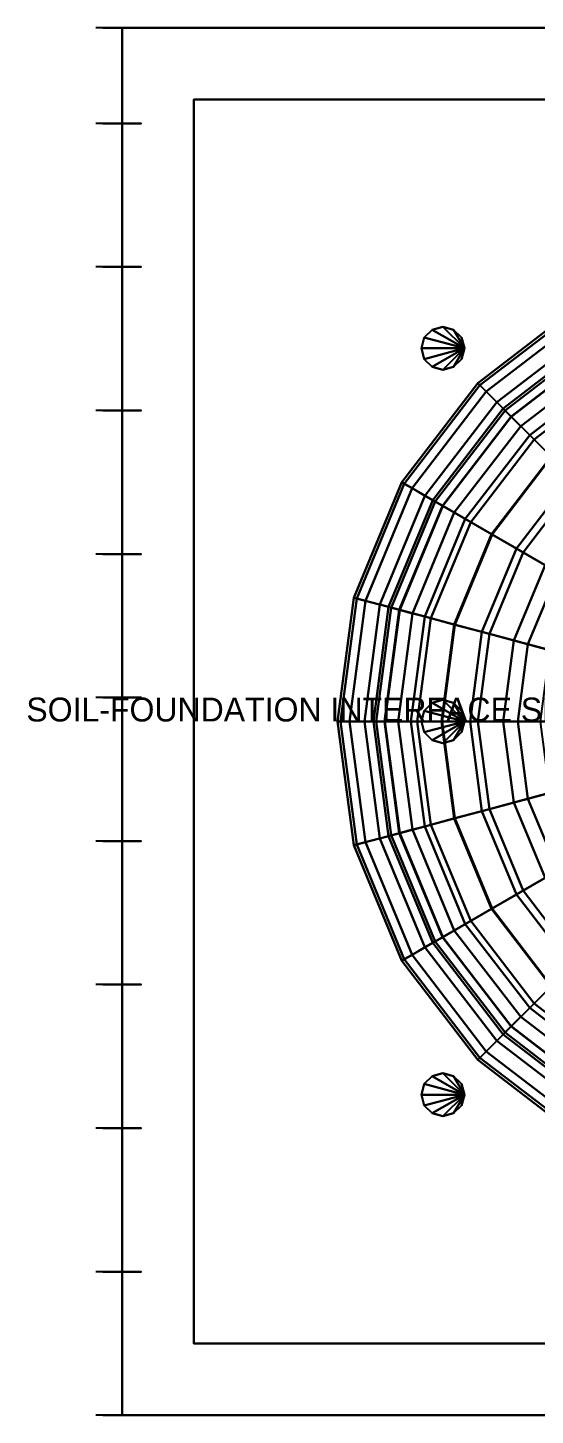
# Model space of a CAD drawing. Header units: metres. Extents: x -32.9 to 61.6, y -29 to 29.
# Drawn here: x -32.9 to -11.7, y -29 to 29 of the extents above; entities that cross this region are included whole.
import ezdxf

# ---------------------------------------------------------------- set-up
doc = ezdxf.new("R2010")
doc.units = ezdxf.units.M
for name, color, linetype in [('BASE_SLAB', 252, 'Continuous'), ('COLUMNS', 1, 'Continuous'), ('CYL_WALL', 4, 'Continuous'), ('DOME', 5, 'Continuous'), ('LABELS', 7, 'Continuous'), ('RAFT', 253, 'Continuous'), ('SPRINGS', 3, 'Continuous'), ('SUPPORTS', 6, 'Continuous')]:
    doc.layers.add(name, color=color, linetype=linetype)

msp = doc.modelspace()

# ---------------------------------------------------------------- linework, layer by layer
at = {"layer": 'BASE_SLAB'}
for points in [[(-26, -26, -1.5), (26, -26, -1.5), (26, 26, -1.5), (-26, 26, -1.5)], [(-26, -26), (26, -26), (26, 26), (-26, 26)], [(26, 26, -1.5), (-26, 26, -1.5), (-26, 26), (26, 26)], [(-26, -26, -1.5), (-26, 26, -1.5), (-26, 26), (-26, -26)], [(-26, -26, -1.5), (26, -26, -1.5), (26, -26), (-26, -26)]]:
    msp.add_3dface(points, dxfattribs=at)
at = {"layer": 'COLUMNS'}
for points in [[(-16.05, 16.379, -3.5), (-16.379, 16.05, -3.5), (-16.379, 16.05, -1.5), (-16.05, 16.379, -1.5)], [(-14.7, 15.6, -3.5), (-16.05, 16.379, -3.5), (-16.379, 16.05, -3.5)], [(-14.7, 15.6, -1.5), (-16.05, 16.379, -1.5), (-16.379, 16.05, -1.5)], [(-15.6, 16.5, -3.5), (-16.05, 16.379, -3.5), (-16.05, 16.379, -1.5), (-15.6, 16.5, -1.5)], [(-14.7, 15.6, -3.5), (-15.6, 16.5, -3.5), (-16.05, 16.379, -3.5)], [(-14.7, 15.6, -1.5), (-15.6, 16.5, -1.5), (-16.05, 16.379, -1.5)], [(-15.15, 16.379, -3.5), (-15.6, 16.5, -3.5), (-15.6, 16.5, -1.5), (-15.15, 16.379, -1.5)], [(-14.7, 15.6, -3.5), (-15.15, 16.379, -3.5), (-15.6, 16.5, -3.5)], [(-14.7, 15.6, -1.5), (-15.15, 16.379, -1.5), (-15.6, 16.5, -1.5)], [(-14.821, 16.05, -3.5), (-15.15, 16.379, -3.5), (-15.15, 16.379, -1.5), (-14.821, 16.05, -1.5)], [(-14.7, 15.6, -3.5), (-14.821, 16.05, -3.5), (-15.15, 16.379, -3.5)], [(-14.7, 15.6, -1.5), (-14.821, 16.05, -1.5), (-15.15, 16.379, -1.5)], [(-16.379, 16.05, -3.5), (-16.5, 15.6, -3.5), (-16.5, 15.6, -1.5), (-16.379, 16.05, -1.5)], [(-14.7, 15.6, -3.5), (-16.379, 16.05, -3.5), (-16.5, 15.6, -3.5)], [(-14.7, 15.6, -1.5), (-16.379, 16.05, -1.5), (-16.5, 15.6, -1.5)], [(-14.7, 15.6, -3.5), (-14.821, 16.05, -3.5), (-14.821, 16.05, -1.5), (-14.7, 15.6, -1.5)], [(-16.5, 15.6, -3.5), (-16.379, 15.15, -3.5), (-16.379, 15.15, -1.5), (-16.5, 15.6, -1.5)], [(-14.7, 15.6, -3.5), (-16.5, 15.6, -3.5), (-16.379, 15.15, -3.5)], [(-14.7, 15.6, -1.5), (-16.5, 15.6, -1.5), (-16.379, 15.15, -1.5)], [(-14.7, 15.6, -3.5), (-16.379, 15.15, -3.5), (-16.05, 14.821, -3.5)], [(-14.7, 15.6, -1.5), (-16.379, 15.15, -1.5), (-16.05, 14.821, -1.5)], [(-16.379, 15.15, -3.5), (-16.05, 14.821, -3.5), (-16.05, 14.821, -1.5), (-16.379, 15.15, -1.5)], [(-14.7, 15.6, -3.5), (-16.05, 14.821, -3.5), (-15.6, 14.7, -3.5)], [(-14.7, 15.6, -1.5), (-16.05, 14.821, -1.5), (-15.6, 14.7, -1.5)], [(-14.7, 15.6, -3.5), (-15.6, 14.7, -3.5), (-15.15, 14.821, -3.5)], [(-14.7, 15.6, -1.5), (-15.6, 14.7, -1.5), (-15.15, 14.821, -1.5)], [(-14.7, 15.6, -3.5), (-15.15, 14.821, -3.5), (-14.821, 15.15, -3.5)], [(-14.7, 15.6, -1.5), (-15.15, 14.821, -1.5), (-14.821, 15.15, -1.5)], [(-15.15, 14.821, -3.5), (-14.821, 15.15, -3.5), (-14.821, 15.15, -1.5), (-15.15, 14.821, -1.5)], [(-14.821, 15.15, -3.5), (-14.7, 15.6, -3.5), (-14.7, 15.6, -1.5), (-14.821, 15.15, -1.5)], [(-16.05, 14.821, -3.5), (-15.6, 14.7, -3.5), (-15.6, 14.7, -1.5), (-16.05, 14.821, -1.5)], [(-15.6, 14.7, -3.5), (-15.15, 14.821, -3.5), (-15.15, 14.821, -1.5), (-15.6, 14.7, -1.5)], [(-16.05, 0.779, -3.5), (-16.379, 0.45, -3.5), (-16.379, 0.45, -1.5), (-16.05, 0.779, -1.5)], [(-14.7, 0, -3.5), (-16.05, 0.779, -3.5), (-16.379, 0.45, -3.5)], [(-14.7, 0, -1.5), (-16.05, 0.779, -1.5), (-16.379, 0.45, -1.5)], [(-15.6, 0.9, -3.5), (-16.05, 0.779, -3.5), (-16.05, 0.779, -1.5), (-15.6, 0.9, -1.5)], [(-14.7, 0, -3.5), (-15.6, 0.9, -3.5), (-16.05, 0.779, -3.5)], [(-14.7, 0, -1.5), (-15.6, 0.9, -1.5), (-16.05, 0.779, -1.5)], [(-15.15, 0.779, -3.5), (-15.6, 0.9, -3.5), (-15.6, 0.9, -1.5), (-15.15, 0.779, -1.5)], [(-14.7, 0, -3.5), (-15.15, 0.779, -3.5), (-15.6, 0.9, -3.5)], [(-14.7, 0, -1.5), (-15.15, 0.779, -1.5), (-15.6, 0.9, -1.5)], [(-14.821, 0.45, -3.5), (-15.15, 0.779, -3.5), (-15.15, 0.779, -1.5), (-14.821, 0.45, -1.5)], [(-14.7, 0, -3.5), (-14.821, 0.45, -3.5), (-15.15, 0.779, -3.5)], [(-14.7, 0, -1.5), (-14.821, 0.45, -1.5), (-15.15, 0.779, -1.5)], [(-16.379, 0.45, -3.5), (-16.5, 0, -3.5), (-16.5, 0, -1.5), (-16.379, 0.45, -1.5)], [(-14.7, 0, -3.5), (-16.379, 0.45, -3.5), (-16.5, 0, -3.5)], [(-14.7, 0, -1.5), (-16.379, 0.45, -1.5), (-16.5, 0, -1.5)], [(-16.5, 0, -3.5), (-16.379, -0.45, -3.5), (-16.379, -0.45, -1.5), (-16.5, 0, -1.5)], [(-14.7, 0, -3.5), (-16.5, 0, -3.5), (-16.379, -0.45, -3.5)], [(-14.7, 0, -1.5), (-16.5, 0, -1.5), (-16.379, -0.45, -1.5)], [(-14.7, 0, -3.5), (-16.379, -0.45, -3.5), (-16.05, -0.779, -3.5)], [(-14.7, 0, -1.5), (-16.379, -0.45, -1.5), (-16.05, -0.779, -1.5)], [(-14.7, 0, -3.5), (-16.05, -0.779, -3.5), (-15.6, -0.9, -3.5)], [(-14.7, 0, -1.5), (-16.05, -0.779, -1.5), (-15.6, -0.9, -1.5)], [(-14.7, 0, -3.5), (-15.6, -0.9, -3.5), (-15.15, -0.779, -3.5)], [(-14.7, 0, -1.5), (-15.6, -0.9, -1.5), (-15.15, -0.779, -1.5)], [(-14.7, 0, -3.5), (-15.15, -0.779, -3.5), (-14.821, -0.45, -3.5)], [(-14.7, 0, -1.5), (-15.15, -0.779, -1.5), (-14.821, -0.45, -1.5)], [(-14.7, 0, -3.5), (-14.821, 0.45, -3.5), (-14.821, 0.45, -1.5), (-14.7, 0, -1.5)], [(-14.821, -0.45, -3.5), (-14.7, 0, -3.5), (-14.7, 0, -1.5), (-14.821, -0.45, -1.5)], [(-16.379, -0.45, -3.5), (-16.05, -0.779, -3.5), (-16.05, -0.779, -1.5), (-16.379, -0.45, -1.5)], [(-15.15, -0.779, -3.5), (-14.821, -0.45, -3.5), (-14.821, -0.45, -1.5), (-15.15, -0.779, -1.5)], [(-16.05, -0.779, -3.5), (-15.6, -0.9, -3.5), (-15.6, -0.9, -1.5), (-16.05, -0.779, -1.5)], [(-15.6, -0.9, -3.5), (-15.15, -0.779, -3.5), (-15.15, -0.779, -1.5), (-15.6, -0.9, -1.5)], [(-16.05, -14.821, -3.5), (-16.379, -15.15, -3.5), (-16.379, -15.15, -1.5), (-16.05, -14.821, -1.5)], [(-14.7, -15.6, -3.5), (-16.05, -14.821, -3.5), (-16.379, -15.15, -3.5)], [(-14.7, -15.6, -1.5), (-16.05, -14.821, -1.5), (-16.379, -15.15, -1.5)], [(-15.6, -14.7, -3.5), (-16.05, -14.821, -3.5), (-16.05, -14.821, -1.5), (-15.6, -14.7, -1.5)], [(-14.7, -15.6, -3.5), (-15.6, -14.7, -3.5), (-16.05, -14.821, -3.5)], [(-14.7, -15.6, -1.5), (-15.6, -14.7, -1.5), (-16.05, -14.821, -1.5)], [(-15.15, -14.821, -3.5), (-15.6, -14.7, -3.5), (-15.6, -14.7, -1.5), (-15.15, -14.821, -1.5)], [(-14.7, -15.6, -3.5), (-15.15, -14.821, -3.5), (-15.6, -14.7, -3.5)], [(-14.7, -15.6, -1.5), (-15.15, -14.821, -1.5), (-15.6, -14.7, -1.5)], [(-14.821, -15.15, -3.5), (-15.15, -14.821, -3.5), (-15.15, -14.821, -1.5), (-14.821, -15.15, -1.5)], [(-14.7, -15.6, -3.5), (-14.821, -15.15, -3.5), (-15.15, -14.821, -3.5)], [(-14.7, -15.6, -1.5), (-14.821, -15.15, -1.5), (-15.15, -14.821, -1.5)], [(-16.379, -15.15, -3.5), (-16.5, -15.6, -3.5), (-16.5, -15.6, -1.5), (-16.379, -15.15, -1.5)], [(-14.7, -15.6, -3.5), (-16.379, -15.15, -3.5), (-16.5, -15.6, -3.5)], [(-14.7, -15.6, -1.5), (-16.379, -15.15, -1.5), (-16.5, -15.6, -1.5)], [(-16.5, -15.6, -3.5), (-16.379, -16.05, -3.5), (-16.379, -16.05, -1.5), (-16.5, -15.6, -1.5)], [(-14.7, -15.6, -3.5), (-16.5, -15.6, -3.5), (-16.379, -16.05, -3.5)], [(-14.7, -15.6, -1.5), (-16.5, -15.6, -1.5), (-16.379, -16.05, -1.5)], [(-14.7, -15.6, -3.5), (-16.379, -16.05, -3.5), (-16.05, -16.379, -3.5)], [(-14.7, -15.6, -1.5), (-16.379, -16.05, -1.5), (-16.05, -16.379, -1.5)], [(-14.7, -15.6, -3.5), (-16.05, -16.379, -3.5), (-15.6, -16.5, -3.5)], [(-14.7, -15.6, -1.5), (-16.05, -16.379, -1.5), (-15.6, -16.5, -1.5)], [(-14.7, -15.6, -3.5), (-15.6, -16.5, -3.5), (-15.15, -16.379, -3.5)], [(-14.7, -15.6, -1.5), (-15.6, -16.5, -1.5), (-15.15, -16.379, -1.5)], [(-14.7, -15.6, -3.5), (-15.15, -16.379, -3.5), (-14.821, -16.05, -3.5)], [(-14.7, -15.6, -1.5), (-15.15, -16.379, -1.5), (-14.821, -16.05, -1.5)], [(-14.7, -15.6, -3.5), (-14.821, -15.15, -3.5), (-14.821, -15.15, -1.5), (-14.7, -15.6, -1.5)], [(-14.821, -16.05, -3.5), (-14.7, -15.6, -3.5), (-14.7, -15.6, -1.5), (-14.821, -16.05, -1.5)], [(-16.379, -16.05, -3.5), (-16.05, -16.379, -3.5), (-16.05, -16.379, -1.5), (-16.379, -16.05, -1.5)], [(-15.15, -16.379, -3.5), (-14.821, -16.05, -3.5), (-14.821, -16.05, -1.5), (-15.15, -16.379, -1.5)], [(-16.05, -16.379, -3.5), (-15.6, -16.5, -3.5), (-15.6, -16.5, -1.5), (-16.05, -16.379, -1.5)], [(-15.6, -16.5, -3.5), (-15.15, -16.379, -3.5), (-15.15, -16.379, -1.5), (-15.6, -16.5, -1.5)]]:
    msp.add_3dface(points, dxfattribs=at)
at = {"layer": 'CYL_WALL'}
for points in [[(-10, 17.321, -0.4), (-14.142, 14.142, -0.4), (-14.142, 14.142, 18), (-10, 17.321, 18)], [(-14.142, 14.142, -0.4), (-10, 17.321, -0.4), (-9.25, 16.021, -0.4), (-13.081, 13.081, -0.4)], [(-10, 17.321, 18), (-14.142, 14.142, 18), (-13.081, 13.081, 18), (-9.25, 16.021, 18)], [(-13.081, 13.081, -0.4), (-9.25, 16.021, -0.4), (-9.25, 16.021, 18), (-13.081, 13.081, 18)], [(-14.142, 14.142, -0.4), (-17.321, 10, -0.4), (-17.321, 10, 18), (-14.142, 14.142, 18)], [(-17.321, 10, -0.4), (-14.142, 14.142, -0.4), (-13.081, 13.081, -0.4), (-16.021, 9.25, -0.4)], [(-14.142, 14.142, 18), (-17.321, 10, 18), (-16.021, 9.25, 18), (-13.081, 13.081, 18)], [(-16.021, 9.25, -0.4), (-13.081, 13.081, -0.4), (-13.081, 13.081, 18), (-16.021, 9.25, 18)], [(-17.321, 10, -0.4), (-19.319, 5.176, -0.4), (-19.319, 5.176, 18), (-17.321, 10, 18)], [(-19.319, 5.176, -0.4), (-17.321, 10, -0.4), (-16.021, 9.25, -0.4), (-17.87, 4.788, -0.4)], [(-17.321, 10, 18), (-19.319, 5.176, 18), (-17.87, 4.788, 18), (-16.021, 9.25, 18)], [(-17.87, 4.788, -0.4), (-16.021, 9.25, -0.4), (-16.021, 9.25, 18), (-17.87, 4.788, 18)], [(-19.319, 5.176, -0.4), (-20, 0, -0.4), (-20, 0, 18), (-19.319, 5.176, 18)], [(-20, 0, -0.4), (-19.319, 5.176, -0.4), (-17.87, 4.788, -0.4), (-18.5, 0, -0.4)], [(-19.319, 5.176, 18), (-20, 0, 18), (-18.5, 0, 18), (-17.87, 4.788, 18)], [(-18.5, 0, -0.4), (-17.87, 4.788, -0.4), (-17.87, 4.788, 18), (-18.5, 0, 18)], [(-20, 0, -0.4), (-19.319, -5.176, -0.4), (-19.319, -5.176, 18), (-20, 0, 18)], [(-19.319, -5.176, -0.4), (-20, 0, -0.4), (-18.5, 0, -0.4), (-17.87, -4.788, -0.4)], [(-20, 0, 18), (-19.319, -5.176, 18), (-17.87, -4.788, 18), (-18.5, 0, 18)], [(-17.87, -4.788, -0.4), (-18.5, 0, -0.4), (-18.5, 0, 18), (-17.87, -4.788, 18)], [(-17.321, -10, -0.4), (-19.319, -5.176, -0.4), (-17.87, -4.788, -0.4), (-16.021, -9.25, -0.4)], [(-19.319, -5.176, 18), (-17.321, -10, 18), (-16.021, -9.25, 18), (-17.87, -4.788, 18)], [(-19.319, -5.176, -0.4), (-17.321, -10, -0.4), (-17.321, -10, 18), (-19.319, -5.176, 18)], [(-16.021, -9.25, -0.4), (-17.87, -4.788, -0.4), (-17.87, -4.788, 18), (-16.021, -9.25, 18)], [(-14.142, -14.142, -0.4), (-17.321, -10, -0.4), (-16.021, -9.25, -0.4), (-13.081, -13.081, -0.4)], [(-17.321, -10, 18), (-14.142, -14.142, 18), (-13.081, -13.081, 18), (-16.021, -9.25, 18)], [(-13.081, -13.081, -0.4), (-16.021, -9.25, -0.4), (-16.021, -9.25, 18), (-13.081, -13.081, 18)], [(-17.321, -10, -0.4), (-14.142, -14.142, -0.4), (-14.142, -14.142, 18), (-17.321, -10, 18)], [(-10, -17.321, -0.4), (-14.142, -14.142, -0.4), (-13.081, -13.081, -0.4), (-9.25, -16.021, -0.4)], [(-14.142, -14.142, 18), (-10, -17.321, 18), (-9.25, -16.021, 18), (-13.081, -13.081, 18)], [(-9.25, -16.021, -0.4), (-13.081, -13.081, -0.4), (-13.081, -13.081, 18), (-9.25, -16.021, 18)], [(-14.142, -14.142, -0.4), (-10, -17.321, -0.4), (-10, -17.321, 18), (-14.142, -14.142, 18)]]:
    msp.add_3dface(points, dxfattribs=at)
at = {"layer": 'DOME'}
for points in [[(-10, 17.321, 17.6), (-14.142, 14.142, 17.6), (-14.053, 14.053, 19.839), (-9.937, 17.212, 19.839)], [(-10, 17.321, 17.6), (-14.142, 14.142, 17.6), (-13.081, 13.081, 17.6), (-9.25, 16.021, 17.6)], [(-9.937, 17.212, 19.839), (-14.053, 14.053, 19.839), (-13.788, 13.788, 22.05), (-9.749, 16.886, 22.05)], [(-9.749, 16.886, 22.05), (-13.788, 13.788, 22.05), (-13.349, 13.349, 24.206), (-9.439, 16.349, 24.206)], [(-9.439, 16.349, 24.206), (-13.349, 13.349, 24.206), (-12.742, 12.742, 26.278), (-9.01, 15.605, 26.278)], [(-9.25, 16.021, 17.6), (-9.192, 15.921, 19.671), (-12.999, 12.999, 19.671), (-13.081, 13.081, 17.6)], [(-9.192, 15.921, 19.671), (-9.018, 15.62, 21.717), (-12.753, 12.753, 21.717), (-12.999, 12.999, 19.671)], [(-9.018, 15.62, 21.717), (-8.731, 15.122, 23.71), (-12.347, 12.347, 23.71), (-12.753, 12.753, 21.717)], [(-9.01, 15.605, 26.278), (-12.742, 12.742, 26.278), (-11.974, 11.974, 28.241), (-8.467, 14.666, 28.241)], [(-8.731, 15.122, 23.71), (-8.334, 14.435, 25.627), (-11.786, 11.786, 25.627), (-12.347, 12.347, 23.71)], [(-8.467, 14.666, 28.241), (-11.974, 11.974, 28.241), (-11.057, 11.057, 30.07), (-7.818, 13.542, 30.07)], [(-14.142, 14.142, 17.6), (-17.321, 10, 17.6), (-17.212, 9.937, 19.839), (-14.053, 14.053, 19.839)], [(-14.142, 14.142, 17.6), (-17.321, 10, 17.6), (-16.021, 9.25, 17.6), (-13.081, 13.081, 17.6)], [(-14.053, 14.053, 19.839), (-17.212, 9.937, 19.839), (-16.886, 9.749, 22.05), (-13.788, 13.788, 22.05)], [(-8.334, 14.435, 25.627), (-7.832, 13.566, 27.443), (-11.076, 11.076, 27.443), (-11.786, 11.786, 25.627)], [(-13.788, 13.788, 22.05), (-16.886, 9.749, 22.05), (-16.349, 9.439, 24.206), (-13.349, 13.349, 24.206)], [(-13.349, 13.349, 24.206), (-16.349, 9.439, 24.206), (-15.605, 9.01, 26.278), (-12.742, 12.742, 26.278)], [(-13.081, 13.081, 17.6), (-12.999, 12.999, 19.671), (-15.921, 9.192, 19.671), (-16.021, 9.25, 17.6)], [(-12.999, 12.999, 19.671), (-12.753, 12.753, 21.717), (-15.62, 9.018, 21.717), (-15.921, 9.192, 19.671)], [(-12.753, 12.753, 21.717), (-12.347, 12.347, 23.71), (-15.122, 8.731, 23.71), (-15.62, 9.018, 21.717)], [(-12.742, 12.742, 26.278), (-15.605, 9.01, 26.278), (-14.666, 8.467, 28.241), (-11.974, 11.974, 28.241)], [(-12.347, 12.347, 23.71), (-11.786, 11.786, 25.627), (-14.435, 8.334, 25.627), (-15.122, 8.731, 23.71)], [(-11.974, 11.974, 28.241), (-14.666, 8.467, 28.241), (-13.542, 7.818, 30.07), (-11.057, 11.057, 30.07)], [(-11.786, 11.786, 25.627), (-11.076, 11.076, 27.443), (-13.566, 7.832, 27.443), (-14.435, 8.334, 25.627)], [(-11.076, 11.076, 27.443), (-10.228, 10.228, 29.135), (-12.526, 7.232, 29.135), (-13.566, 7.832, 27.443)], [(-11.057, 11.057, 30.07), (-13.542, 7.818, 30.07), (-12.247, 7.071, 31.742), (-10, 10, 31.742)], [(-17.321, 10, 17.6), (-19.319, 5.176, 17.6), (-19.197, 5.144, 19.839), (-17.212, 9.937, 19.839)], [(-17.321, 10, 17.6), (-19.319, 5.176, 17.6), (-17.87, 4.788, 17.6), (-16.021, 9.25, 17.6)], [(-17.212, 9.937, 19.839), (-19.197, 5.144, 19.839), (-18.834, 5.047, 22.05), (-16.886, 9.749, 22.05)], [(-10.228, 10.228, 29.135), (-9.25, 9.25, 30.681), (-11.329, 6.541, 30.681), (-12.526, 7.232, 29.135)], [(-10, 10, 31.742), (-12.247, 7.071, 31.742), (-10.799, 6.235, 33.237), (-8.817, 8.817, 33.237)], [(-16.886, 9.749, 22.05), (-18.834, 5.047, 22.05), (-18.234, 4.886, 24.206), (-16.349, 9.439, 24.206)], [(-16.349, 9.439, 24.206), (-18.234, 4.886, 24.206), (-17.405, 4.664, 26.278), (-15.605, 9.01, 26.278)], [(-16.021, 9.25, 17.6), (-15.921, 9.192, 19.671), (-17.757, 4.758, 19.671), (-17.87, 4.788, 17.6)], [(-15.921, 9.192, 19.671), (-15.62, 9.018, 21.717), (-17.422, 4.668, 21.717), (-17.757, 4.758, 19.671)], [(-15.62, 9.018, 21.717), (-15.122, 8.731, 23.71), (-16.867, 4.519, 23.71), (-17.422, 4.668, 21.717)], [(-15.605, 9.01, 26.278), (-17.405, 4.664, 26.278), (-16.357, 4.383, 28.241), (-14.666, 8.467, 28.241)], [(-15.122, 8.731, 23.71), (-14.435, 8.334, 25.627), (-16.1, 4.314, 25.627), (-16.867, 4.519, 23.71)], [(-14.666, 8.467, 28.241), (-16.357, 4.383, 28.241), (-15.104, 4.047, 30.07), (-13.542, 7.818, 30.07)], [(-14.435, 8.334, 25.627), (-13.566, 7.832, 27.443), (-15.131, 4.054, 27.443), (-16.1, 4.314, 25.627)], [(-13.566, 7.832, 27.443), (-12.526, 7.232, 29.135), (-13.971, 3.744, 29.135), (-15.131, 4.054, 27.443)], [(-13.542, 7.818, 30.07), (-15.104, 4.047, 30.07), (-13.66, 3.66, 31.742), (-12.247, 7.071, 31.742)], [(-12.526, 7.232, 29.135), (-11.329, 6.541, 30.681), (-12.636, 3.386, 30.681), (-13.971, 3.744, 29.135)], [(-12.247, 7.071, 31.742), (-13.66, 3.66, 31.742), (-12.045, 3.227, 33.237), (-10.799, 6.235, 33.237)], [(-11.329, 6.541, 30.681), (-9.989, 5.767, 32.064), (-11.142, 2.985, 32.064), (-12.636, 3.386, 30.681)], [(-10.799, 6.235, 33.237), (-12.045, 3.227, 33.237), (-10.278, 2.754, 34.534), (-9.215, 5.32, 34.534)], [(-19.319, 5.176, 17.6), (-20, 0, 17.6), (-19.874, 0, 19.839), (-19.197, 5.144, 19.839)], [(-19.319, 5.176, 17.6), (-20, 0, 17.6), (-18.5, 0, 17.6), (-17.87, 4.788, 17.6)], [(-19.197, 5.144, 19.839), (-19.874, 0, 19.839), (-19.499, 0, 22.05), (-18.834, 5.047, 22.05)], [(-18.834, 5.047, 22.05), (-19.499, 0, 22.05), (-18.878, 0, 24.206), (-18.234, 4.886, 24.206)], [(-18.234, 4.886, 24.206), (-18.878, 0, 24.206), (-18.019, 0, 26.278), (-17.405, 4.664, 26.278)], [(-17.87, 4.788, 17.6), (-17.757, 4.758, 19.671), (-18.384, 0, 19.671), (-18.5, 0, 17.6)], [(-17.757, 4.758, 19.671), (-17.422, 4.668, 21.717), (-18.036, 0, 21.717), (-18.384, 0, 19.671)], [(-17.422, 4.668, 21.717), (-16.867, 4.519, 23.71), (-17.462, 0, 23.71), (-18.036, 0, 21.717)], [(-17.405, 4.664, 26.278), (-18.019, 0, 26.278), (-16.934, 0, 28.241), (-16.357, 4.383, 28.241)], [(-16.867, 4.519, 23.71), (-16.1, 4.314, 25.627), (-16.668, 0, 25.627), (-17.462, 0, 23.71)], [(-16.357, 4.383, 28.241), (-16.934, 0, 28.241), (-15.637, 0, 30.07), (-15.104, 4.047, 30.07)], [(-16.1, 4.314, 25.627), (-15.131, 4.054, 27.443), (-15.664, 0, 27.443), (-16.668, 0, 25.627)], [(-15.131, 4.054, 27.443), (-13.971, 3.744, 29.135), (-14.464, 0, 29.135), (-15.664, 0, 27.443)], [(-15.104, 4.047, 30.07), (-15.637, 0, 30.07), (-14.142, 0, 31.742), (-13.66, 3.66, 31.742)], [(-13.971, 3.744, 29.135), (-12.636, 3.386, 30.681), (-13.081, 0, 30.681), (-14.464, 0, 29.135)], [(-13.66, 3.66, 31.742), (-14.142, 0, 31.742), (-12.47, 0, 33.237), (-12.045, 3.227, 33.237)], [(-12.636, 3.386, 30.681), (-11.142, 2.985, 32.064), (-11.535, 0, 32.064), (-13.081, 0, 30.681)], [(-12.045, 3.227, 33.237), (-12.47, 0, 33.237), (-10.641, 0, 34.534), (-10.278, 2.754, 34.534)], [(-20, 0, 17.6), (-19.319, -5.176, 17.6), (-19.197, -5.144, 19.839), (-19.874, 0, 19.839)], [(-20, 0, 17.6), (-19.319, -5.176, 17.6), (-17.87, -4.788, 17.6), (-18.5, 0, 17.6)], [(-19.874, 0, 19.839), (-19.197, -5.144, 19.839), (-18.834, -5.047, 22.05), (-19.499, 0, 22.05)], [(-19.499, 0, 22.05), (-18.834, -5.047, 22.05), (-18.234, -4.886, 24.206), (-18.878, 0, 24.206)], [(-18.878, 0, 24.206), (-18.234, -4.886, 24.206), (-17.405, -4.664, 26.278), (-18.019, 0, 26.278)], [(-18.5, 0, 17.6), (-18.384, 0, 19.671), (-17.757, -4.758, 19.671), (-17.87, -4.788, 17.6)], [(-18.384, 0, 19.671), (-18.036, 0, 21.717), (-17.422, -4.668, 21.717), (-17.757, -4.758, 19.671)], [(-18.036, 0, 21.717), (-17.462, 0, 23.71), (-16.867, -4.519, 23.71), (-17.422, -4.668, 21.717)], [(-18.019, 0, 26.278), (-17.405, -4.664, 26.278), (-16.357, -4.383, 28.241), (-16.934, 0, 28.241)], [(-17.462, 0, 23.71), (-16.668, 0, 25.627), (-16.1, -4.314, 25.627), (-16.867, -4.519, 23.71)], [(-16.934, 0, 28.241), (-16.357, -4.383, 28.241), (-15.104, -4.047, 30.07), (-15.637, 0, 30.07)], [(-16.668, 0, 25.627), (-15.664, 0, 27.443), (-15.131, -4.054, 27.443), (-16.1, -4.314, 25.627)], [(-15.664, 0, 27.443), (-14.464, 0, 29.135), (-13.971, -3.744, 29.135), (-15.131, -4.054, 27.443)], [(-15.637, 0, 30.07), (-15.104, -4.047, 30.07), (-13.66, -3.66, 31.742), (-14.142, 0, 31.742)], [(-14.464, 0, 29.135), (-13.081, 0, 30.681), (-12.636, -3.386, 30.681), (-13.971, -3.744, 29.135)], [(-14.142, 0, 31.742), (-13.66, -3.66, 31.742), (-12.045, -3.227, 33.237), (-12.47, 0, 33.237)], [(-13.081, 0, 30.681), (-11.535, 0, 32.064), (-11.142, -2.985, 32.064), (-12.636, -3.386, 30.681)], [(-12.47, 0, 33.237), (-12.045, -3.227, 33.237), (-10.278, -2.754, 34.534), (-10.641, 0, 34.534)], [(-12.045, -3.227, 33.237), (-10.799, -6.235, 33.237), (-9.215, -5.32, 34.534), (-10.278, -2.754, 34.534)], [(-13.971, -3.744, 29.135), (-12.636, -3.386, 30.681), (-11.329, -6.541, 30.681), (-12.526, -7.232, 29.135)], [(-13.66, -3.66, 31.742), (-12.247, -7.071, 31.742), (-10.799, -6.235, 33.237), (-12.045, -3.227, 33.237)], [(-12.636, -3.386, 30.681), (-11.142, -2.985, 32.064), (-9.989, -5.767, 32.064), (-11.329, -6.541, 30.681)], [(-16.357, -4.383, 28.241), (-14.666, -8.467, 28.241), (-13.542, -7.818, 30.07), (-15.104, -4.047, 30.07)], [(-16.1, -4.314, 25.627), (-15.131, -4.054, 27.443), (-13.566, -7.832, 27.443), (-14.435, -8.334, 25.627)], [(-15.131, -4.054, 27.443), (-13.971, -3.744, 29.135), (-12.526, -7.232, 29.135), (-13.566, -7.832, 27.443)], [(-15.104, -4.047, 30.07), (-13.542, -7.818, 30.07), (-12.247, -7.071, 31.742), (-13.66, -3.66, 31.742)], [(-17.422, -4.668, 21.717), (-16.867, -4.519, 23.71), (-15.122, -8.731, 23.71), (-15.62, -9.018, 21.717)], [(-17.405, -4.664, 26.278), (-15.605, -9.01, 26.278), (-14.666, -8.467, 28.241), (-16.357, -4.383, 28.241)], [(-16.867, -4.519, 23.71), (-16.1, -4.314, 25.627), (-14.435, -8.334, 25.627), (-15.122, -8.731, 23.71)], [(-19.319, -5.176, 17.6), (-17.321, -10, 17.6), (-16.021, -9.25, 17.6), (-17.87, -4.788, 17.6)], [(-19.319, -5.176, 17.6), (-17.321, -10, 17.6), (-17.212, -9.937, 19.839), (-19.197, -5.144, 19.839)], [(-19.197, -5.144, 19.839), (-17.212, -9.937, 19.839), (-16.886, -9.749, 22.05), (-18.834, -5.047, 22.05)], [(-18.834, -5.047, 22.05), (-16.886, -9.749, 22.05), (-16.349, -9.439, 24.206), (-18.234, -4.886, 24.206)], [(-18.234, -4.886, 24.206), (-16.349, -9.439, 24.206), (-15.605, -9.01, 26.278), (-17.405, -4.664, 26.278)], [(-17.87, -4.788, 17.6), (-17.757, -4.758, 19.671), (-15.921, -9.192, 19.671), (-16.021, -9.25, 17.6)], [(-17.757, -4.758, 19.671), (-17.422, -4.668, 21.717), (-15.62, -9.018, 21.717), (-15.921, -9.192, 19.671)], [(-12.247, -7.071, 31.742), (-10, -10, 31.742), (-8.817, -8.817, 33.237), (-10.799, -6.235, 33.237)], [(-12.526, -7.232, 29.135), (-11.329, -6.541, 30.681), (-9.25, -9.25, 30.681), (-10.228, -10.228, 29.135)], [(-13.566, -7.832, 27.443), (-12.526, -7.232, 29.135), (-10.228, -10.228, 29.135), (-11.076, -11.076, 27.443)], [(-13.542, -7.818, 30.07), (-11.057, -11.057, 30.07), (-10, -10, 31.742), (-12.247, -7.071, 31.742)], [(-14.666, -8.467, 28.241), (-11.974, -11.974, 28.241), (-11.057, -11.057, 30.07), (-13.542, -7.818, 30.07)], [(-14.435, -8.334, 25.627), (-13.566, -7.832, 27.443), (-11.076, -11.076, 27.443), (-11.786, -11.786, 25.627)], [(-15.605, -9.01, 26.278), (-12.742, -12.742, 26.278), (-11.974, -11.974, 28.241), (-14.666, -8.467, 28.241)], [(-15.122, -8.731, 23.71), (-14.435, -8.334, 25.627), (-11.786, -11.786, 25.627), (-12.347, -12.347, 23.71)], [(-17.321, -10, 17.6), (-14.142, -14.142, 17.6), (-13.081, -13.081, 17.6), (-16.021, -9.25, 17.6)], [(-16.349, -9.439, 24.206), (-13.349, -13.349, 24.206), (-12.742, -12.742, 26.278), (-15.605, -9.01, 26.278)], [(-16.021, -9.25, 17.6), (-15.921, -9.192, 19.671), (-12.999, -12.999, 19.671), (-13.081, -13.081, 17.6)], [(-15.921, -9.192, 19.671), (-15.62, -9.018, 21.717), (-12.753, -12.753, 21.717), (-12.999, -12.999, 19.671)], [(-15.62, -9.018, 21.717), (-15.122, -8.731, 23.71), (-12.347, -12.347, 23.71), (-12.753, -12.753, 21.717)], [(-17.212, -9.937, 19.839), (-14.053, -14.053, 19.839), (-13.788, -13.788, 22.05), (-16.886, -9.749, 22.05)], [(-16.886, -9.749, 22.05), (-13.788, -13.788, 22.05), (-13.349, -13.349, 24.206), (-16.349, -9.439, 24.206)], [(-17.321, -10, 17.6), (-14.142, -14.142, 17.6), (-14.053, -14.053, 19.839), (-17.212, -9.937, 19.839)], [(-11.974, -11.974, 28.241), (-8.467, -14.666, 28.241), (-7.818, -13.542, 30.07), (-11.057, -11.057, 30.07)], [(-11.786, -11.786, 25.627), (-11.076, -11.076, 27.443), (-7.832, -13.566, 27.443), (-8.334, -14.435, 25.627)], [(-12.742, -12.742, 26.278), (-9.01, -15.605, 26.278), (-8.467, -14.666, 28.241), (-11.974, -11.974, 28.241)], [(-12.347, -12.347, 23.71), (-11.786, -11.786, 25.627), (-8.334, -14.435, 25.627), (-8.731, -15.122, 23.71)], [(-13.349, -13.349, 24.206), (-9.439, -16.349, 24.206), (-9.01, -15.605, 26.278), (-12.742, -12.742, 26.278)], [(-12.999, -12.999, 19.671), (-12.753, -12.753, 21.717), (-9.018, -15.62, 21.717), (-9.192, -15.921, 19.671)], [(-12.753, -12.753, 21.717), (-12.347, -12.347, 23.71), (-8.731, -15.122, 23.71), (-9.018, -15.62, 21.717)], [(-14.142, -14.142, 17.6), (-10, -17.321, 17.6), (-9.25, -16.021, 17.6), (-13.081, -13.081, 17.6)], [(-13.081, -13.081, 17.6), (-12.999, -12.999, 19.671), (-9.192, -15.921, 19.671), (-9.25, -16.021, 17.6)], [(-14.053, -14.053, 19.839), (-9.937, -17.212, 19.839), (-9.749, -16.886, 22.05), (-13.788, -13.788, 22.05)], [(-13.788, -13.788, 22.05), (-9.749, -16.886, 22.05), (-9.439, -16.349, 24.206), (-13.349, -13.349, 24.206)], [(-14.142, -14.142, 17.6), (-10, -17.321, 17.6), (-9.937, -17.212, 19.839), (-14.053, -14.053, 19.839)]]:
    msp.add_3dface(points, dxfattribs=at)
at = {"layer": 'RAFT'}
for points in [[(-29, -29, -5.5), (29, -29, -5.5), (29, 29, -5.5), (-29, 29, -5.5)], [(-29, -29, -3.5), (29, -29, -3.5), (29, 29, -3.5), (-29, 29, -3.5)], [(29, 29, -5.5), (-29, 29, -5.5), (-29, 29, -3.5), (29, 29, -3.5)], [(-29, -29, -5.5), (-29, 29, -5.5), (-29, 29, -3.5), (-29, -29, -3.5)], [(-29, -29, -5.5), (29, -29, -5.5), (29, -29, -3.5), (-29, -29, -3.5)]]:
    msp.add_3dface(points, dxfattribs=at)
at = {"layer": 'SPRINGS'}
for points in [[(-29, 29, -5.5), (-29.35, 29, -5.708), (-28.65, 29, -5.917), (-29.35, 29, -6.125), (-28.65, 29, -6.333), (-29.35, 29, -6.542), (-28.65, 29, -6.75), (-29.35, 29, -6.958), (-28.65, 29, -7.167), (-29.35, 29, -7.375), (-28.65, 29, -7.583), (-29.35, 29, -7.792), (-29, 29, -8)], [(-23, 29, -5.5), (-23.35, 29, -5.708), (-22.65, 29, -5.917), (-23.35, 29, -6.125), (-22.65, 29, -6.333), (-23.35, 29, -6.542), (-22.65, 29, -6.75), (-23.35, 29, -6.958), (-22.65, 29, -7.167), (-23.35, 29, -7.375), (-22.65, 29, -7.583), (-23.35, 29, -7.792), (-23, 29, -8)], [(-17, 29, -5.5), (-17.35, 29, -5.708), (-16.65, 29, -5.917), (-17.35, 29, -6.125), (-16.65, 29, -6.333), (-17.35, 29, -6.542), (-16.65, 29, -6.75), (-17.35, 29, -6.958), (-16.65, 29, -7.167), (-17.35, 29, -7.375), (-16.65, 29, -7.583), (-17.35, 29, -7.792), (-17, 29, -8)], [(-29, 25, -5.5), (-29.35, 25, -5.708), (-28.65, 25, -5.917), (-29.35, 25, -6.125), (-28.65, 25, -6.333), (-29.35, 25, -6.542), (-28.65, 25, -6.75), (-29.35, 25, -6.958), (-28.65, 25, -7.167), (-29.35, 25, -7.375), (-28.65, 25, -7.583), (-29.35, 25, -7.792), (-29, 25, -8)], [(-29, 19, -5.5), (-29.35, 19, -5.708), (-28.65, 19, -5.917), (-29.35, 19, -6.125), (-28.65, 19, -6.333), (-29.35, 19, -6.542), (-28.65, 19, -6.75), (-29.35, 19, -6.958), (-28.65, 19, -7.167), (-29.35, 19, -7.375), (-28.65, 19, -7.583), (-29.35, 19, -7.792), (-29, 19, -8)], [(-29, 13, -5.5), (-29.35, 13, -5.708), (-28.65, 13, -5.917), (-29.35, 13, -6.125), (-28.65, 13, -6.333), (-29.35, 13, -6.542), (-28.65, 13, -6.75), (-29.35, 13, -6.958), (-28.65, 13, -7.167), (-29.35, 13, -7.375), (-28.65, 13, -7.583), (-29.35, 13, -7.792), (-29, 13, -8)], [(-29, 7, -5.5), (-29.35, 7, -5.708), (-28.65, 7, -5.917), (-29.35, 7, -6.125), (-28.65, 7, -6.333), (-29.35, 7, -6.542), (-28.65, 7, -6.75), (-29.35, 7, -6.958), (-28.65, 7, -7.167), (-29.35, 7, -7.375), (-28.65, 7, -7.583), (-29.35, 7, -7.792), (-29, 7, -8)], [(-29, 1, -5.5), (-29.35, 1, -5.708), (-28.65, 1, -5.917), (-29.35, 1, -6.125), (-28.65, 1, -6.333), (-29.35, 1, -6.542), (-28.65, 1, -6.75), (-29.35, 1, -6.958), (-28.65, 1, -7.167), (-29.35, 1, -7.375), (-28.65, 1, -7.583), (-29.35, 1, -7.792), (-29, 1, -8)], [(-29, -5, -5.5), (-29.35, -5, -5.708), (-28.65, -5, -5.917), (-29.35, -5, -6.125), (-28.65, -5, -6.333), (-29.35, -5, -6.542), (-28.65, -5, -6.75), (-29.35, -5, -6.958), (-28.65, -5, -7.167), (-29.35, -5, -7.375), (-28.65, -5, -7.583), (-29.35, -5, -7.792), (-29, -5, -8)], [(-29, -11, -5.5), (-29.35, -11, -5.708), (-28.65, -11, -5.917), (-29.35, -11, -6.125), (-28.65, -11, -6.333), (-29.35, -11, -6.542), (-28.65, -11, -6.75), (-29.35, -11, -6.958), (-28.65, -11, -7.167), (-29.35, -11, -7.375), (-28.65, -11, -7.583), (-29.35, -11, -7.792), (-29, -11, -8)], [(-29, -17, -5.5), (-29.35, -17, -5.708), (-28.65, -17, -5.917), (-29.35, -17, -6.125), (-28.65, -17, -6.333), (-29.35, -17, -6.542), (-28.65, -17, -6.75), (-29.35, -17, -6.958), (-28.65, -17, -7.167), (-29.35, -17, -7.375), (-28.65, -17, -7.583), (-29.35, -17, -7.792), (-29, -17, -8)], [(-29, -23, -5.5), (-29.35, -23, -5.708), (-28.65, -23, -5.917), (-29.35, -23, -6.125), (-28.65, -23, -6.333), (-29.35, -23, -6.542), (-28.65, -23, -6.75), (-29.35, -23, -6.958), (-28.65, -23, -7.167), (-29.35, -23, -7.375), (-28.65, -23, -7.583), (-29.35, -23, -7.792), (-29, -23, -8)], [(-29, -29, -5.5), (-29.35, -29, -5.708), (-28.65, -29, -5.917), (-29.35, -29, -6.125), (-28.65, -29, -6.333), (-29.35, -29, -6.542), (-28.65, -29, -6.75), (-29.35, -29, -6.958), (-28.65, -29, -7.167), (-29.35, -29, -7.375), (-28.65, -29, -7.583), (-29.35, -29, -7.792), (-29, -29, -8)], [(-29, -29, -5.5), (-29.35, -29, -5.708), (-28.65, -29, -5.917), (-29.35, -29, -6.125), (-28.65, -29, -6.333), (-29.35, -29, -6.542), (-28.65, -29, -6.75), (-29.35, -29, -6.958), (-28.65, -29, -7.167), (-29.35, -29, -7.375), (-28.65, -29, -7.583), (-29.35, -29, -7.792), (-29, -29, -8)], [(-23, -29, -5.5), (-23.35, -29, -5.708), (-22.65, -29, -5.917), (-23.35, -29, -6.125), (-22.65, -29, -6.333), (-23.35, -29, -6.542), (-22.65, -29, -6.75), (-23.35, -29, -6.958), (-22.65, -29, -7.167), (-23.35, -29, -7.375), (-22.65, -29, -7.583), (-23.35, -29, -7.792), (-23, -29, -8)], [(-17, -29, -5.5), (-17.35, -29, -5.708), (-16.65, -29, -5.917), (-17.35, -29, -6.125), (-16.65, -29, -6.333), (-17.35, -29, -6.542), (-16.65, -29, -6.75), (-17.35, -29, -6.958), (-16.65, -29, -7.167), (-17.35, -29, -7.375), (-16.65, -29, -7.583), (-17.35, -29, -7.792), (-17, -29, -8)]]:
    msp.add_polyline3d(points, dxfattribs=at)
at = {"layer": 'SUPPORTS'}
for p, q in [((-29.8, 29, -8.96), (-30.1, 29, -9.28)), ((-29.4, 29, -8.96), (-29.7, 29, -9.28)), ((-29, 29, -8.96), (-29.3, 29, -9.28)), ((-28.6, 29, -8.96), (-28.9, 29, -9.28)), ((-28.2, 29, -8.96), (-28.5, 29, -9.28)), ((-23.8, 29, -8.96), (-24.1, 29, -9.28)), ((-23.4, 29, -8.96), (-23.7, 29, -9.28)), ((-23, 29, -8.96), (-23.3, 29, -9.28)), ((-22.6, 29, -8.96), (-22.9, 29, -9.28)), ((-22.2, 29, -8.96), (-22.5, 29, -9.28)), ((-17.8, 29, -8.96), (-18.1, 29, -9.28)), ((-17.4, 29, -8.96), (-17.7, 29, -9.28)), ((-17, 29, -8.96), (-17.3, 29, -9.28)), ((-16.6, 29, -8.96), (-16.9, 29, -9.28)), ((-16.2, 29, -8.96), (-16.5, 29, -9.28)), ((-11.8, 29, -8.96), (-12.1, 29, -9.28)), ((-29.8, 25, -8.96), (-30.1, 25, -9.28)), ((-29.4, 25, -8.96), (-29.7, 25, -9.28)), ((-29, 25, -8.96), (-29.3, 25, -9.28)), ((-28.6, 25, -8.96), (-28.9, 25, -9.28)), ((-28.2, 25, -8.96), (-28.5, 25, -9.28)), ((-29.8, 19, -8.96), (-30.1, 19, -9.28)), ((-29.4, 19, -8.96), (-29.7, 19, -9.28)), ((-29, 19, -8.96), (-29.3, 19, -9.28)), ((-28.6, 19, -8.96), (-28.9, 19, -9.28)), ((-28.2, 19, -8.96), (-28.5, 19, -9.28)), ((-29.8, 13, -8.96), (-30.1, 13, -9.28)), ((-29.4, 13, -8.96), (-29.7, 13, -9.28)), ((-29, 13, -8.96), (-29.3, 13, -9.28)), ((-28.6, 13, -8.96), (-28.9, 13, -9.28)), ((-28.2, 13, -8.96), (-28.5, 13, -9.28)), ((-29.8, 7, -8.96), (-30.1, 7, -9.28)), ((-29.4, 7, -8.96), (-29.7, 7, -9.28)), ((-29, 7, -8.96), (-29.3, 7, -9.28)), ((-28.6, 7, -8.96), (-28.9, 7, -9.28)), ((-28.2, 7, -8.96), (-28.5, 7, -9.28)), ((-29.8, 1, -8.96), (-30.1, 1, -9.28)), ((-29.4, 1, -8.96), (-29.7, 1, -9.28)), ((-29, 1, -8.96), (-29.3, 1, -9.28)), ((-28.6, 1, -8.96), (-28.9, 1, -9.28)), ((-28.2, 1, -8.96), (-28.5, 1, -9.28)), ((-29.8, -5, -8.96), (-30.1, -5, -9.28)), ((-29.4, -5, -8.96), (-29.7, -5, -9.28)), ((-29, -5, -8.96), (-29.3, -5, -9.28)), ((-28.6, -5, -8.96), (-28.9, -5, -9.28)), ((-28.2, -5, -8.96), (-28.5, -5, -9.28)), ((-29.8, -11, -8.96), (-30.1, -11, -9.28)), ((-29.4, -11, -8.96), (-29.7, -11, -9.28)), ((-29, -11, -8.96), (-29.3, -11, -9.28)), ((-28.6, -11, -8.96), (-28.9, -11, -9.28)), ((-28.2, -11, -8.96), (-28.5, -11, -9.28)), ((-29.8, -17, -8.96), (-30.1, -17, -9.28)), ((-29.4, -17, -8.96), (-29.7, -17, -9.28)), ((-29, -17, -8.96), (-29.3, -17, -9.28)), ((-28.6, -17, -8.96), (-28.9, -17, -9.28)), ((-28.2, -17, -8.96), (-28.5, -17, -9.28)), ((-29.8, -23, -8.96), (-30.1, -23, -9.28)), ((-29.4, -23, -8.96), (-29.7, -23, -9.28)), ((-29, -23, -8.96), (-29.3, -23, -9.28)), ((-28.6, -23, -8.96), (-28.9, -23, -9.28)), ((-28.2, -23, -8.96), (-28.5, -23, -9.28)), ((-29.8, -29, -8.96), (-30.1, -29, -9.28)), ((-29.8, -29, -8.96), (-30.1, -29, -9.28)), ((-29.4, -29, -8.96), (-29.7, -29, -9.28)), ((-29.4, -29, -8.96), (-29.7, -29, -9.28)), ((-29, -29, -8.96), (-29.3, -29, -9.28)), ((-29, -29, -8.96), (-29.3, -29, -9.28)), ((-28.6, -29, -8.96), (-28.9, -29, -9.28)), ((-28.6, -29, -8.96), (-28.9, -29, -9.28)), ((-28.2, -29, -8.96), (-28.5, -29, -9.28)), ((-28.2, -29, -8.96), (-28.5, -29, -9.28)), ((-23.8, -29, -8.96), (-24.1, -29, -9.28)), ((-23.4, -29, -8.96), (-23.7, -29, -9.28)), ((-23, -29, -8.96), (-23.3, -29, -9.28)), ((-22.6, -29, -8.96), (-22.9, -29, -9.28)), ((-22.2, -29, -8.96), (-22.5, -29, -9.28)), ((-17.8, -29, -8.96), (-18.1, -29, -9.28)), ((-17.4, -29, -8.96), (-17.7, -29, -9.28)), ((-17, -29, -8.96), (-17.3, -29, -9.28)), ((-16.6, -29, -8.96), (-16.9, -29, -9.28)), ((-16.2, -29, -8.96), (-16.5, -29, -9.28)), ((-11.8, -29, -8.96), (-12.1, -29, -9.28))]:
    msp.add_line(p, q, dxfattribs=at)
for points in [[(-29.8, 29, -8), (-28.2, 29, -8), (-29, 29, -8.96)], [(-23.8, 29, -8), (-22.2, 29, -8), (-23, 29, -8.96)], [(-17.8, 29, -8), (-16.2, 29, -8), (-17, 29, -8.96)], [(-11.8, 29, -8), (-10.2, 29, -8), (-11, 29, -8.96)], [(-29.8, 25, -8), (-28.2, 25, -8), (-29, 25, -8.96)], [(-29.8, 19, -8), (-28.2, 19, -8), (-29, 19, -8.96)], [(-29.8, 13, -8), (-28.2, 13, -8), (-29, 13, -8.96)], [(-29.8, 7, -8), (-28.2, 7, -8), (-29, 7, -8.96)], [(-29.8, 1, -8), (-28.2, 1, -8), (-29, 1, -8.96)], [(-29.8, -5, -8), (-28.2, -5, -8), (-29, -5, -8.96)], [(-29.8, -11, -8), (-28.2, -11, -8), (-29, -11, -8.96)], [(-29.8, -17, -8), (-28.2, -17, -8), (-29, -17, -8.96)], [(-29.8, -23, -8), (-28.2, -23, -8), (-29, -23, -8.96)], [(-29.8, -29, -8), (-28.2, -29, -8), (-29, -29, -8.96)], [(-29.8, -29, -8), (-28.2, -29, -8), (-29, -29, -8.96)], [(-23.8, -29, -8), (-22.2, -29, -8), (-23, -29, -8.96)], [(-17.8, -29, -8), (-16.2, -29, -8), (-17, -29, -8.96)], [(-11.8, -29, -8), (-10.2, -29, -8), (-11, -29, -8.96)]]:
    msp.add_3dface(points, dxfattribs=at)

# ---------------------------------------------------------------- texts
at = {"layer": 'LABELS'}
msp.add_text('SOIL-FOUNDATION INTERFACE SPRINGS - 1D nonlinear zero-length elements', height=1, dxfattribs=at).set_placement((-33, 0, -8))

doc.saveas('drawing.dxf')
